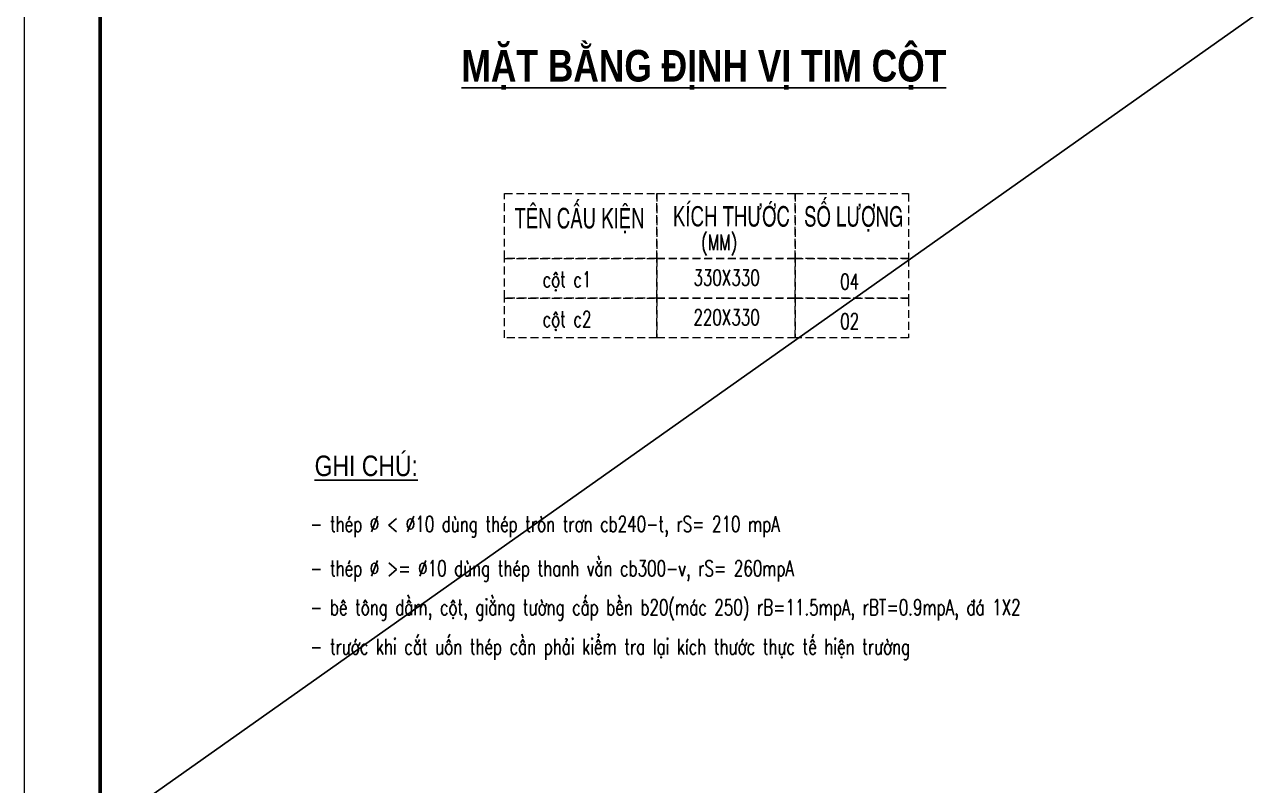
# Model space of a CAD drawing. Header units: millimetres. Extents: x -178395 to 493851, y -561170 to -280028.
# Drawn here: x 78051 to 97389, y -478791 to -466741 of the extents above; entities that cross this region are included whole.
import ezdxf
from ezdxf.enums import TextEntityAlignment as Align

# ---------------------------------------------------------------- set-up
doc = ezdxf.new("R2010")
doc.units = ezdxf.units.MM
doc.header["$MEASUREMENT"] = 0
doc.linetypes.add('HIDDEN', pattern=[0.375, 0.25, -0.125])
doc.layers.get('Defpoints').update_dxf_attribs({"color": 1})
doc.layers.add('KCS_Plotter', color=11, linetype='Continuous', plot=False)
for name, color, linetype, lineweight in [('Khungten_LCDI', 7, 'Continuous', 5), ('LC MANH DUT', 35, 'HIDDEN', 5), ('LC Net thay', 63, 'Continuous', 25), ('LC Text1', 3, 'Continuous', 20), ('LC Text2', 7, 'Continuous', 25)]:
    doc.layers.add(name, color=color, linetype=linetype, lineweight=lineweight)
doc.styles.add('Khungten', font='VHAVAN.TTF', dxfattribs={"width": 0.9, "height": 5000})
doc.styles.add('LC 1', font='VHAVANB.TTF')
doc.styles.add('LC 2', font='VHARIALN.TTF', dxfattribs={"width": 0.7})
doc.styles.add('LC 3', font='vnsimli.shx', dxfattribs={"width": 0.75})
doc.styles.add('LC3', font='VHARIALB.TTF', dxfattribs={"width": 0.8})
doc.styles.add('T2', font='VHARIAL.TTF', dxfattribs={"width": 0.8})
doc.styles.add('Title', font='VHBLACK.TTF', dxfattribs={"width": 0.8})

# ---------------------------------------------------------------- blocks, each defined once
blk = doc.blocks.new('TIEUDE1')
at = {"layer": 'LC Text2', "color": 7, "style": 'LC 1'}
blk.add_attdef('TIªU§Ò', text='', height=5, dxfattribs=at).set_placement((0, 0), align=Align.BOTTOM_CENTER)
blk.add_attdef('TL', text='', height=3, dxfattribs=at).set_placement((0, -2), align=Align.TOP_CENTER)
blk = doc.blocks.new('lcdi fix')
at = {"layer": 'Defpoints', "lineweight": 0}
blk.add_lwpolyline([(-1200, -14850), (-1200, 14850), (40800, 14850), (40800, -14850)], close=True, dxfattribs=at)
at = {"layer": 'Khungten_LCDI', "color": 5, "lineweight": 60}
blk.add_lwpolyline([(0, -14650), (0, 14650), (40600, 14650), (40600, -14650)], close=True, dxfattribs=at)
at = {"color": 7, "style": 'Khungten', "width": 0.8}
for tag, p in [('REVISION', (39499, -10746)), ('NGAYHT', (39546, -11609))]:
    blk.add_attdef(tag, text='', height=200, dxfattribs=at).set_placement(p, align=Align.CENTER)
at = {"layer": 'LC Text1', "color": 3, "style": 'LC 1', "width": 1.834006}
for tag, p, p2 in [('TENBANVE1', (36913, -8886), (40339, -8886)), ('TENBANVE2', (36913, -9562), (40339, -9562))]:
    blk.add_attdef(tag, text='', height=250, dxfattribs=at).set_placement(p, p2, align=Align.FIT)
at = {"layer": 'LC Text1', "style": 'Title', "width": 0.7}
blk.add_attdef('SOBANVE', text='', height=250, dxfattribs=at).set_placement((39562, -13896), align=Align.CENTER)

msp = doc.modelspace()

# ---------------------------------------------------------------- linework, layer by layer
at = {"layer": 'KCS_Plotter', "ltscale": 750}
msp.add_line((78051, -480365.4), (120051, -450665.4), dxfattribs=at)
at = {"layer": 'LC MANH DUT', "ltscale": 500}
for points in [[(85648, -469418), (88058.5, -469418), (88058.5, -470446.3), (85648, -470446.3)], [(88058.5, -469418), (90247.8, -469418), (90247.8, -470446.3), (88058.5, -470446.3)], [(90247.8, -469418), (92037.6, -469418), (92037.6, -470446.3), (90247.8, -470446.3)], [(85648, -470446.3), (88058.5, -470446.3), (88058.5, -471075.1), (85648, -471075.1)], [(88058.5, -470446.3), (90247.8, -470446.3), (90247.8, -471075.1), (88058.5, -471075.1)], [(90247.8, -470446.3), (92037.6, -470446.3), (92037.6, -471075.1), (90247.8, -471075.1)], [(85648, -471075.1), (88058.5, -471075.1), (88058.5, -471703.8), (85648, -471703.8)], [(88058.5, -471075.1), (90247.8, -471075.1), (90247.8, -471703.8), (88058.5, -471703.8)], [(90247.8, -471075.1), (92037.6, -471075.1), (92037.6, -471703.8), (90247.8, -471703.8)]]:
    msp.add_lwpolyline(points, close=True, dxfattribs=at)

# ---------------------------------------------------------------- block references
at = {"layer": 'LC Net thay'}
msp.add_blockref('lcdi fix', (79251, -465515.4), dxfattribs=at)
at = {"layer": 'LC Text2'}
ref = msp.add_blockref('TIEUDE1', (88802, -467795.7), dxfattribs=dict(at, xscale=101.6, yscale=101.6, zscale=101.6))
ref.add_attrib('TIªU§Ò', '%%UmÆt b»ng ®Þnh vÞ tim cét', dxfattribs={"color": 7, "height": 500.321, "style": 'LC3', "width": 0.8}).set_placement((88802, -467795.7), align=Align.BOTTOM_CENTER)

# ---------------------------------------------------------------- texts
at = {"layer": 'LC Text1', "color": 3, "style": 'LC 3', "width": 0.7}
for s, p in [('(MM)', (88760.4, -470315.3)), ('cét c1', (86251.3, -470903)), ('cét c2', (86251.3, -471531.7)), ('- thÐp %%C < %%C10 dïng thÐp trßn tr¬n cb240-t, rS= 210 mpA', (82571.3, -474774.9)), ('- thÐp %%C >= %%C10 dïng thÐp thanh v»n cb300-v, rS= 260mpA', (82571.3, -475476.9)), ('- bª t«ng dÇm, cét, gi»ng t\xadêng cÊp bÒn b20(m¸c 250) rB=11.5mpA, rBT=0.9mpA, ®¸ 1X2', (82571.3, -476093.4)), ('- tr\xadíc khi c¾t uèn thÐp cÇn ph¶i kiÓm tra l¹i kÝch th\xadíc thùc tÕ hiÖn tr\xadêng', (82571.3, -476716.4))]:
    msp.add_text(s, height=250, dxfattribs=at).set_placement(p)
for s, p in [('330X330', (89162.2, -470874.2)), ('04', (91109.7, -470937.2)), ('220X330', (89162.2, -471502.9)), ('02', (91109.7, -471565.9))]:
    msp.add_text(s, height=250, dxfattribs=at).set_placement(p, align=Align.CENTER)
at = {"layer": 'LC Text2', "lineweight": -2, "style": 'LC 2', "width": 0.8}
for s, height, p in [('tªn cÊu kiÖn', 321.429, (85805.2, -469967.9)), ('kÝch th\xadíc', 321.43, (88312.8, -469938.5)), ('Sè L¦îNG', 321.43, (90387.9, -469940.2))]:
    msp.add_text(s, height=height, rotation=359.95192, dxfattribs=at).set_placement(p)
at = {"layer": 'LC Text2', "style": 'T2', "width": 0.8}
msp.add_text('%%ughi chó:', height=325, dxfattribs=at).set_placement((83459.8, -473688.9), align=Align.MIDDLE)

doc.saveas('drawing.dxf')
